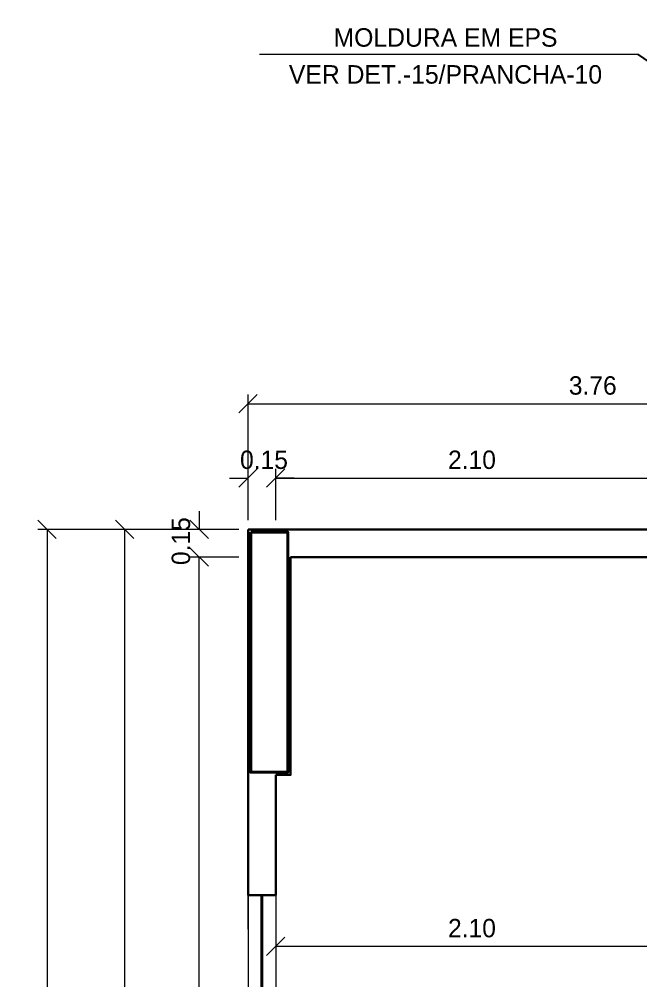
# Model space of a CAD drawing. Header units: metres. Extents: x 2.9 to 62.3, y 8 to 50.1.
# Drawn here: x 9.14 to 12.5, y 18.85 to 24.05 of the extents above; entities that cross this region are included whole.
import ezdxf
from ezdxf.enums import TextEntityAlignment as Align

# ---------------------------------------------------------------- set-up
doc = ezdxf.new("R2010")
doc.units = ezdxf.units.M
doc.header["$MEASUREMENT"] = 0
doc.linetypes.add('DGN Style 2', pattern=[1.009767, 0.60586, -0.403907])
doc.layers.get('Defpoints').update_dxf_attribs({"lineweight": 0})
for name, color, linetype, lineweight in [('34 - Mobiliário', 7, 'Continuous', 0), ('CORNIJAS_VAR NA PLANTA PTIPO 1', 7, 'Continuous', 0), ('Cotas', 13, 'Continuous', 0), ('Level 12', 7, 'Continuous', 0), ('Level 24-1', 7, 'Continuous', 0), ('Level 45', 7, 'Continuous', 0)]:
    doc.layers.add(name, color=color, linetype=linetype, lineweight=lineweight)
doc.styles.add('Style-INTL_ENGINEERING', font='INTL_ENGINEERING.shx')
doc.dimstyles.get("Standard").update_dxf_attribs({"dimtxt": 0.18, "dimasz": 0.18, "dimexe": 0.18, "dimexo": 0.0625, "dimgap": 0.09, "dimtad": 0, "dimtih": 1, "dimtoh": 1, "dimdec": 4, "dimzin": 1, "dimdsep": 46, "dimtxsty": 'Standard', "dimcen": 0, "dimadec": 0, "dimazin": 0, "dimtfac": 1, "dimtdec": 4, "dimtofl": 0, "dimtmove": 0, "dimatfit": 3, "dimfxl": 0, "dimtolj": 1, "dimtzin": 1, "dimarcsym": 0})

# ---------------------------------------------------------------- blocks, each defined once
blk = doc.blocks.new('J140B1')
at = {"layer": '34 - Mobiliário', "color": 7, "linetype": 'Continuous', "lineweight": 40}
blk.add_line((0, 0.075), (0.6, 0.075), dxfattribs=at)
at = {"layer": 'CORNIJAS_VAR NA PLANTA PTIPO 1', "color": 7, "linetype": 'Continuous', "lineweight": 30}
for p, q in [((0, 0), (0, 0.15)), ((0.6, 0), (0.6, 0.15))]:
    blk.add_line(p, q, dxfattribs=at)
at = {"layer": 'CORNIJAS_VAR NA PLANTA PTIPO 1', "color": 7, "linetype": 'Continuous', "lineweight": 0}
for p, q in [((0, 0.15), (0.6, 0.15)), ((0, 0), (0.6, 0))]:
    blk.add_line(p, q, dxfattribs=at)
blk = doc.blocks.new('_Oblique')
at = {"color": 0, "linetype": 'ByBlock', "lineweight": -2}
blk.add_line((0.5, 0.5), (-0.5, -0.5), dxfattribs=at)
blk = doc.blocks.new('*D418')
at = {"layer": 'Cotas', "color": 2, "linetype": 'Continuous', "lineweight": 0}
for p, q in [((10.325, 21.139), (10.0608, 21.139)), ((10.1103, 14.729), (10.1103, 21.139)), ((10.325, 14.729), (10.0608, 14.729))]:
    blk.add_line(p, q, dxfattribs=at)
at = {"layer": 'Defpoints'}
for p in [(10.1103, 21.139), (10.3745, 21.139), (10.1103, 17.934), (10.3745, 14.729)]:
    blk.add_point(p, dxfattribs=at)
at = {"layer": 'Cotas', "color": 2, "linetype": 'Continuous', "lineweight": 0, "xscale": 0.0995, "yscale": 0.0995, "zscale": 0.0995}
for p, rotation in [((10.1103, 21.139), 89.99999999999999), ((10.1103, 14.729), 270)]:
    blk.add_blockref('_Oblique', p, dxfattribs=dict(at, rotation=rotation))
at = {"layer": 'Cotas', "color": 2, "linetype": 'Continuous', "lineweight": 0, "style": 'Style-INTL_ENGINEERING'}
blk.add_text('6.41', height=0.0995, rotation=90, dxfattribs=at).set_placement((10.0111, 17.8176), align=Align.MIDDLE_LEFT)
blk = doc.blocks.new('*D419')
at = {"layer": 'Cotas', "color": 2, "linetype": 'Continuous', "lineweight": 0}
for p, q in [((10.1103, 21.3885), (10.1103, 21.289)), ((10.325, 21.289), (10.0608, 21.289)), ((10.325, 21.139), (10.0608, 21.139)), ((10.1103, 21.0395), (10.1103, 21.139))]:
    blk.add_line(p, q, dxfattribs=at)
at = {"layer": 'Defpoints'}
for p in [(10.1103, 21.289), (10.3745, 21.289), (10.1103, 21.214), (10.3745, 21.139)]:
    blk.add_point(p, dxfattribs=at)
at = {"layer": 'Cotas', "color": 2, "linetype": 'Continuous', "lineweight": 0, "xscale": 0.0995, "yscale": 0.0995, "zscale": 0.0995}
for p, rotation in [((10.1103, 21.289), 270), ((10.1103, 21.139), 90)]:
    blk.add_blockref('_Oblique', p, dxfattribs=dict(at, rotation=rotation))
at = {"layer": 'Cotas', "color": 2, "linetype": 'Continuous', "lineweight": 0, "style": 'Style-INTL_ENGINEERING'}
blk.add_text('0.15', height=0.0995, rotation=90, dxfattribs=at).set_placement((10.0111, 21.096), align=Align.MIDDLE_LEFT)
blk = doc.blocks.new('*D420')
at = {"layer": 'Cotas', "color": 2, "linetype": 'Continuous', "lineweight": 0}
for p, q in [((10.5245, 21.3385), (10.5245, 21.6163)), ((12.6245, 21.3385), (12.6245, 21.6163)), ((10.5245, 21.5668), (12.6245, 21.5668))]:
    blk.add_line(p, q, dxfattribs=at)
at = {"layer": 'Defpoints'}
for p in [(11.5745, 21.5668), (12.6245, 21.5668), (10.5245, 21.289), (12.6245, 21.289)]:
    blk.add_point(p, dxfattribs=at)
at = {"layer": 'Cotas', "color": 2, "linetype": 'Continuous', "lineweight": 0, "xscale": 0.0995, "yscale": 0.0995, "zscale": 0.0995, "rotation": 180}
blk.add_blockref('_Oblique', (10.5245, 21.5668), dxfattribs=at)
at = {"layer": 'Cotas', "color": 2, "linetype": 'Continuous', "lineweight": 0, "xscale": 0.0995, "yscale": 0.0995, "zscale": 0.0995}
blk.add_blockref('_Oblique', (12.6245, 21.5668), dxfattribs=at)
at = {"layer": 'Cotas', "color": 2, "linetype": 'Continuous', "lineweight": 0, "style": 'Style-INTL_ENGINEERING'}
blk.add_text('2.10', height=0.0995, dxfattribs=at).set_placement((11.4565, 21.6661), align=Align.MIDDLE_LEFT)
blk = doc.blocks.new('*D239')
at = {"layer": 'Cotas', "color": 2, "linetype": 'Continuous', "lineweight": 0}
for p, q in [((10.3745, 21.3385), (10.3745, 21.6163)), ((10.5245, 21.3385), (10.5245, 21.6163)), ((10.2751, 21.5668), (10.3745, 21.5668)), ((10.6241, 21.5668), (10.5245, 21.5668))]:
    blk.add_line(p, q, dxfattribs=at)
at = {"layer": 'Defpoints'}
for p in [(10.4496, 21.5668), (10.5245, 21.5668), (10.3745, 21.289), (10.5245, 21.289)]:
    blk.add_point(p, dxfattribs=at)
at = {"layer": 'Cotas', "color": 2, "linetype": 'Continuous', "lineweight": 0, "xscale": 0.0995, "yscale": 0.0995, "zscale": 0.0995}
blk.add_blockref('_Oblique', (10.3745, 21.5668), dxfattribs=at)
at = {"layer": 'Cotas', "color": 2, "linetype": 'Continuous', "lineweight": 0, "xscale": 0.0995, "yscale": 0.0995, "zscale": 0.0995, "rotation": 180}
blk.add_blockref('_Oblique', (10.5245, 21.5668), dxfattribs=at)
at = {"layer": 'Cotas', "color": 2, "linetype": 'Continuous', "lineweight": 0, "style": 'Style-INTL_ENGINEERING'}
blk.add_text('0.15', height=0.0995, dxfattribs=at).set_placement((10.3315, 21.6661), align=Align.MIDDLE_LEFT)
blk = doc.blocks.new('*D241')
at = {"layer": 'Cotas', "color": 2, "linetype": 'Continuous', "lineweight": 0}
for p, q in [((10.3745, 21.3385), (10.3745, 22.0186)), ((10.3745, 21.9691), (14.1346, 21.9691)), ((14.1346, 21.9395), (14.1346, 21.9196))]:
    blk.add_line(p, q, dxfattribs=at)
at = {"layer": 'Defpoints'}
for p in [(12.2546, 21.9691), (14.1346, 21.989), (14.1346, 21.9691), (10.3745, 21.289)]:
    blk.add_point(p, dxfattribs=at)
at = {"layer": 'Cotas', "color": 2, "linetype": 'Continuous', "lineweight": 0, "xscale": 0.0995, "yscale": 0.0995, "zscale": 0.0995, "rotation": 180}
blk.add_blockref('_Oblique', (10.3745, 21.9691), dxfattribs=at)
at = {"layer": 'Cotas', "color": 2, "linetype": 'Continuous', "lineweight": 0, "xscale": 0.0995, "yscale": 0.0995, "zscale": 0.0995}
blk.add_blockref('_Oblique', (14.1346, 21.9691), dxfattribs=at)
at = {"layer": 'Cotas', "color": 2, "linetype": 'Continuous', "lineweight": 0, "style": 'Style-INTL_ENGINEERING'}
blk.add_text('3.76', height=0.0995, dxfattribs=at).set_placement((12.11, 22.0683), align=Align.MIDDLE_LEFT)
blk = doc.blocks.new('*D248')
at = {"layer": 'Cotas', "color": 2, "linetype": 'Continuous', "lineweight": 0}
for p, q in [((10.325, 21.289), (9.6577, 21.289)), ((9.7072, 21.289), (9.7072, 14.579)), ((10.325, 14.579), (9.6577, 14.579))]:
    blk.add_line(p, q, dxfattribs=at)
at = {"layer": 'Defpoints'}
for p in [(10.3745, 21.289), (9.7072, 17.934), (9.7072, 14.579), (10.3745, 14.579)]:
    blk.add_point(p, dxfattribs=at)
at = {"layer": 'Cotas', "color": 2, "linetype": 'Continuous', "lineweight": 0, "xscale": 0.0995, "yscale": 0.0995, "zscale": 0.0995}
for p, rotation in [((9.7072, 21.289), 89.99999999999999), ((9.7072, 14.579), 270)]:
    blk.add_blockref('_Oblique', p, dxfattribs=dict(at, rotation=rotation))
at = {"layer": 'Cotas', "color": 2, "linetype": 'Continuous', "lineweight": 0, "style": 'Style-INTL_ENGINEERING'}
blk.add_text('6.71', height=0.0995, rotation=90, dxfattribs=at).set_placement((9.608, 17.8176), align=Align.MIDDLE_LEFT)
blk = doc.blocks.new('*D249')
at = {"layer": 'Cotas', "color": 2, "linetype": 'Continuous', "lineweight": 0}
for p, q in [((10.325, 21.289), (9.2379, 21.289)), ((9.2874, 21.289), (9.2874, 13.529)), ((10.325, 13.529), (9.2379, 13.529))]:
    blk.add_line(p, q, dxfattribs=at)
at = {"layer": 'Defpoints'}
for p in [(10.3745, 21.289), (9.2874, 17.409), (9.2874, 13.529), (10.3745, 13.529)]:
    blk.add_point(p, dxfattribs=at)
at = {"layer": 'Cotas', "color": 2, "linetype": 'Continuous', "lineweight": 0, "xscale": 0.0995, "yscale": 0.0995, "zscale": 0.0995}
for p, rotation in [((9.2874, 21.289), 90), ((9.2874, 13.529), 270)]:
    blk.add_blockref('_Oblique', p, dxfattribs=dict(at, rotation=rotation))
at = {"layer": 'Cotas', "color": 2, "linetype": 'Continuous', "lineweight": 0, "style": 'Style-INTL_ENGINEERING'}
blk.add_text('7.76', height=0.0995, rotation=90, dxfattribs=at).set_placement((9.1882, 17.2645), align=Align.MIDDLE_LEFT)
blk = doc.blocks.new('*D488')
at = {"layer": 'Cotas', "color": 2, "linetype": 'Continuous', "lineweight": 0}
for p, q in [((10.5245, 19.5848), (10.5245, 18.9817)), ((12.6245, 19.3595), (12.6245, 18.9817)), ((12.6245, 19.0312), (10.5245, 19.0312))]:
    blk.add_line(p, q, dxfattribs=at)
at = {"layer": 'Defpoints'}
for p in [(10.5245, 19.6343), (12.6245, 19.409), (10.5245, 19.0312), (11.5745, 19.0312)]:
    blk.add_point(p, dxfattribs=at)
at = {"layer": 'Cotas', "color": 2, "linetype": 'Continuous', "lineweight": 0, "xscale": 0.0995, "yscale": 0.0995, "zscale": 0.0995, "rotation": 180}
blk.add_blockref('_Oblique', (10.5245, 19.0312), dxfattribs=at)
at = {"layer": 'Cotas', "color": 2, "linetype": 'Continuous', "lineweight": 0, "xscale": 0.0995, "yscale": 0.0995, "zscale": 0.0995}
blk.add_blockref('_Oblique', (12.6245, 19.0312), dxfattribs=at)
at = {"layer": 'Cotas', "color": 2, "linetype": 'Continuous', "lineweight": 0, "style": 'Style-INTL_ENGINEERING'}
blk.add_text('2.10', height=0.0995, dxfattribs=at).set_placement((11.4565, 19.1304), align=Align.MIDDLE_LEFT)
blk = doc.blocks.new('TerminatorOpen')
at = {"color": 0, "linetype": 'ByBlock', "lineweight": -2}
for q in [(-1, 0.5), (-1, 0), (-1, -0.5)]:
    blk.add_line((0, 0), q, dxfattribs=at)

msp = doc.modelspace()

# ---------------------------------------------------------------- linework, layer by layer
at = {"layer": 'CORNIJAS_VAR NA PLANTA PTIPO 1', "color": 7, "linetype": 'Continuous', "lineweight": 30}
for p, q in [((10.3745, 21.289), (10.3745, 19.309)), ((14.4545, 21.289), (10.3745, 21.289)), ((12.6245, 21.139), (10.6045, 21.139)), ((10.5245, 19.9596), (10.5245, 19.309))]:
    msp.add_line(p, q, dxfattribs=at)
at = {"layer": 'CORNIJAS_VAR NA PLANTA PTIPO 1', "color": 7, "linetype": 'Continuous', "lineweight": 30, "flags": 128}
msp.add_lwpolyline([(10.5245, 19.9596), (10.6045, 19.9596), (10.6045, 21.139)], dxfattribs=at)
at = {"layer": 'Level 12', "color": 2, "linetype": 'Continuous', "lineweight": 13}
msp.add_line((10.436, 23.8625), (12.484, 23.8625), dxfattribs=at)
at = {"layer": 'Level 24-1', "color": 7, "linetype": 'DGN Style 2', "lineweight": 0, "flags": 128}
msp.add_lwpolyline([(33.7253, 21.9391), (38.0346, 21.939), (38.0346, 22.689), (46.8646, 22.689), (46.8646, 21.289), (50.6245, 21.289), (50.6245, 14.579), (49.9246, 14.579), (49.9246, 14.079), (49.3745, 13.529), (39.8467, 13.529), (39.2267, 12.909), (31.9114, 12.909), (31.6938, 13.1263), (29.3053, 13.1263), (29.0877, 12.909), (21.7724, 12.909), (21.1524, 13.529), (11.6245, 13.529), (11.0746, 14.079), (11.0746, 14.579), (10.3745, 14.579), (10.3745, 21.289), (14.1346, 21.289), (14.1346, 22.689), (22.9645, 22.689), (22.9645, 21.939), (27.2738, 21.939), (27.2738, 26.7246), (33.7241, 26.7246), (33.7253, 21.9391)], dxfattribs=at)
at = {"layer": 'Level 45', "color": 21, "linetype": 'Continuous', "lineweight": 40, "flags": 128}
msp.add_lwpolyline([(10.3895, 21.2746), (10.5895, 21.2746), (10.5895, 19.9746), (10.3895, 19.9746)], close=True, dxfattribs=at)

# ---------------------------------------------------------------- block references
at = {"layer": 'CORNIJAS_VAR NA PLANTA PTIPO 1', "color": 7, "linetype": 'Continuous', "lineweight": 30, "xscale": 0.9999953433792164, "yscale": -0.9999953433792164, "rotation": 270}
msp.add_blockref('J140B1', (10.5245, 19.309), dxfattribs=at)

# ---------------------------------------------------------------- texts
at = {"layer": 'Level 12', "color": 2, "linetype": 'Continuous', "lineweight": 13, "insert": (11.4429, 23.8517), "char_height": 0.099999, "attachment_point": 5, "line_spacing_factor": 1.200006, "style": 'Style-INTL_ENGINEERING'}
msp.add_mtext('MOLDURA EM EPS\\PVER DET.-15/PRANCHA-10\\P', dxfattribs=at)

# ---------------------------------------------------------------- dimensions: what is measured, and where the dimension line sits
at = {"layer": 'Cotas', "color": 2, "linetype": 'Continuous', "lineweight": 0}
for base, p1, p2, picture, middle in [((14.1346, 21.9691), (10.3745, 21.289), (14.1346, 21.989), '*D241', (12.2546, 21.9691)), ((12.6245, 21.5668), (10.5245, 21.289), (12.6245, 21.289), '*D420', (11.5745, 21.5668))]:
    dim = msp.add_linear_dim(base=base, p1=p1, p2=p2, dimstyle='Standard', override={"dimtxt": 0.0995, "dimasz": 0.0995, "dimexe": 0.0495, "dimexo": 0.0495, "dimgap": 0.0495, "dimtad": 1, "dimtih": 0, "dimtoh": 0, "dimdec": 2, "dimzin": 3, "dimtxsty": 'Style-INTL_ENGINEERING', "dimblk": 'Oblique', "dimclre": 2, "dimtdec": 2, "dimatfit": 1, "dimfrac": 2, "dimtolj": 0, "dimtzin": 3, "dimlwe": 0}, dxfattribs=at)
    dim.commit()
    dim.dimension.update_dxf_attribs({"geometry": picture, "text_midpoint": middle})
dim = msp.add_linear_dim(base=(10.5245, 21.5668), p1=(10.3745, 21.289), p2=(10.5245, 21.289), dimstyle='Standard', override={"dimtxt": 0.0995, "dimasz": 0.0995, "dimexe": 0.0495, "dimexo": 0.0495, "dimgap": 0.0495, "dimtad": 1, "dimtih": 0, "dimtoh": 0, "dimdec": 2, "dimzin": 3, "dimtxsty": 'Style-INTL_ENGINEERING', "dimblk": 'Oblique', "dimclre": 2, "dimtdec": 2, "dimatfit": 1, "dimfrac": 2, "dimtolj": 0, "dimtzin": 3, "dimlwe": 0}, dxfattribs=at)
dim.commit()
dim.dimension.update_dxf_attribs({"geometry": '*D239', "text_midpoint": (10.4496, 21.5668), "dimtype": 160})
dim = msp.add_linear_dim(base=(10.1103, 21.289), p1=(10.3745, 21.139), p2=(10.3745, 21.289), angle=90, dimstyle='Standard', override={"dimtxt": 0.0995, "dimasz": 0.0995, "dimexe": 0.0495, "dimexo": 0.0495, "dimgap": 0.0495, "dimtad": 1, "dimtih": 0, "dimtoh": 0, "dimdec": 2, "dimzin": 3, "dimtxsty": 'Style-INTL_ENGINEERING', "dimblk": 'Oblique', "dimclre": 2, "dimtdec": 2, "dimatfit": 1, "dimfrac": 2, "dimtolj": 0, "dimtzin": 3, "dimlwe": 0}, dxfattribs=at)
dim.commit()
dim.dimension.update_dxf_attribs({"geometry": '*D419', "text_midpoint": (10.1103, 21.214), "dimtype": 160})
for base, p1, p2, angle, override, picture, middle in [((9.2875, 13.529), (10.3745, 21.289), (10.3745, 13.529), 270, {"dimtxt": 0.0995, "dimasz": 0.0995, "dimexe": 0.0495, "dimexo": 0.0495, "dimgap": 0.0495, "dimtad": 1, "dimtih": 0, "dimtoh": 0, "dimdec": 2, "dimzin": 3, "dimtxsty": 'Style-INTL_ENGINEERING', "dimblk": 'Oblique', "dimclre": 2, "dimtdec": 2, "dimatfit": 1, "dimtolj": 0, "dimtzin": 3, "dimlwe": 0}, '*D249', (9.2875, 17.409)), ((9.7072, 14.579), (10.3745, 21.289), (10.3745, 14.579), 270, {"dimtxt": 0.0995, "dimasz": 0.0995, "dimexe": 0.0495, "dimexo": 0.0495, "dimgap": 0.0495, "dimtad": 1, "dimtih": 0, "dimtoh": 0, "dimdec": 2, "dimzin": 3, "dimtxsty": 'Style-INTL_ENGINEERING', "dimblk": 'Oblique', "dimclre": 2, "dimtdec": 2, "dimatfit": 1, "dimtolj": 0, "dimtzin": 3, "dimlwe": 0}, '*D248', (9.7072, 17.934)), ((10.1103, 21.139), (10.3745, 14.729), (10.3745, 21.139), 90, {"dimtxt": 0.0995, "dimasz": 0.0995, "dimexe": 0.0495, "dimexo": 0.0495, "dimgap": 0.0495, "dimtad": 1, "dimtih": 0, "dimtoh": 0, "dimdec": 2, "dimzin": 3, "dimtxsty": 'Style-INTL_ENGINEERING', "dimblk": 'Oblique', "dimclre": 2, "dimtdec": 2, "dimatfit": 1, "dimfrac": 2, "dimtolj": 0, "dimtzin": 3, "dimlwe": 0}, '*D418', (10.1103, 17.934)), ((10.5245, 19.0312), (12.6245, 19.409), (10.5245, 19.6343), 180, {"dimtxt": 0.0995, "dimasz": 0.0995, "dimexe": 0.0495, "dimexo": 0.0495, "dimgap": 0.0495, "dimtad": 1, "dimtih": 0, "dimtoh": 0, "dimdec": 2, "dimzin": 3, "dimtxsty": 'Style-INTL_ENGINEERING', "dimblk": 'Oblique', "dimclre": 2, "dimtdec": 2, "dimatfit": 1, "dimtolj": 0, "dimtzin": 3, "dimlwe": 0}, '*D488', (11.5745, 19.0312))]:
    dim = msp.add_linear_dim(base=base, p1=p1, p2=p2, angle=angle, dimstyle='Standard', override=override, dxfattribs=at)
    dim.commit()
    dim.dimension.update_dxf_attribs({"geometry": picture, "text_midpoint": middle})

# ---------------------------------------------------------------- leaders
at = {"layer": 'Level 12', "color": 2, "linetype": 'Continuous', "lineweight": 13}
msp.add_leader([(14.0345, 22.789), (12.484, 23.8625)], dimstyle='Standard', override={"dimtxt": 0.0995, "dimasz": 0.0995, "dimgap": 0, "dimtad": 1, "dimtxsty": 'Style-INTL_ENGINEERING', "dimldrblk": 'TerminatorOpen'}, dxfattribs=at)

doc.saveas('drawing.dxf')
